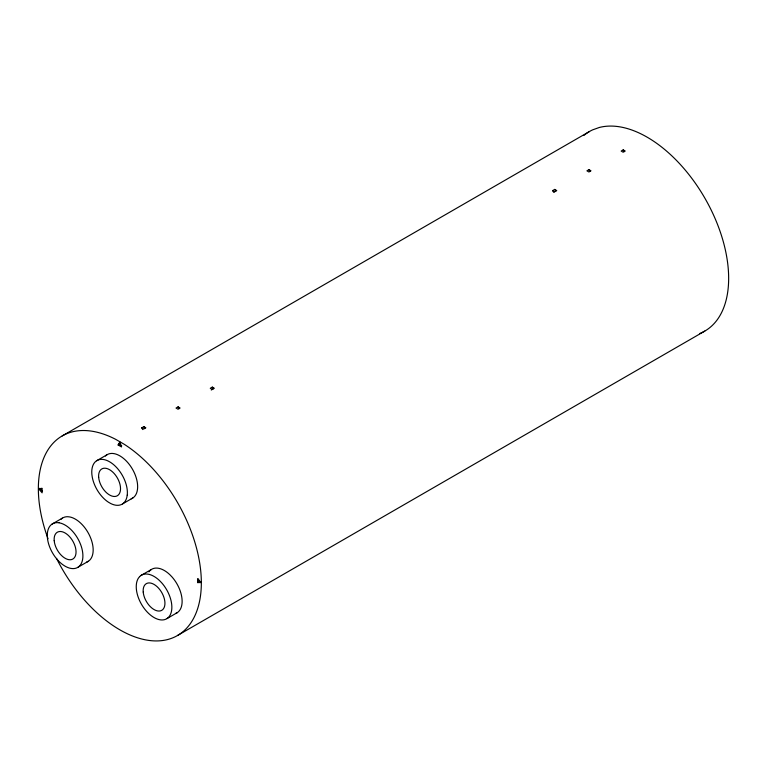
<?xml version="1.0" encoding="UTF-8"?>
<svg xmlns="http://www.w3.org/2000/svg" width="767" height="767" viewBox="0 0 767 767"><rect width="100%" height="100%" fill="white"/><g stroke="black" fill="none" stroke-linecap="round" stroke-linejoin="round"><path stroke-width="1.15" d="M118.128 444.985L119.844 442.013L121.56 446.96L118.128 444.985L120.304 442.406M148.923 571.894L149.92 570.658A25.177 14.535 60 0 1 169.823 574.675L171.904 576.832A25.177 14.535 60 0 1 175.672 613.447M62.223 435.915L589.535 131.473M141.78 427.823L143.841 426.644L145.845 427.794L143.784 428.983L141.78 427.823L142.787 429.558M178.078 406.874L176.026 408.054L178.03 409.214L180.082 408.025L178.078 406.874L179.085 408.61M211.27 390.019L214.319 388.255L212.325 387.105L210.263 388.284L212.267 389.444M552.681 190.6L554.733 189.411L556.737 190.571L553.678 192.335L552.681 190.6L554.675 191.76M588.97 169.641L586.918 170.83L588.922 171.99L590.973 170.801L588.97 169.641L589.976 171.377M623.216 149.872L621.155 151.061L623.159 152.221L625.22 151.032L623.216 149.872L624.213 151.607M38.695 488.867L42.118 488.867L42.118 492.826L38.695 488.867L42.003 488.272M96.594 460.775L106.862 454.841M52.108 524.053L62.386 518.128M122.547 503.909L132.825 497.984M78.071 567.197L88.339 561.262M141.07 575.413L151.348 569.488M197.57 582.575L200.992 582.575L197.57 578.615L197.57 582.575L200.877 581.98M167.033 618.557L177.302 612.622M177.465 635.527L704.777 331.085M119.163 444.39L121.723 445.867M39.721 488.272L42.463 491.436M554.733 189.411L555.73 191.146M212.325 387.105L213.322 388.84M143.841 426.644L144.838 428.37M198.595 579.018L198.595 581.98M699.542 333.607A115.251 66.537 60 0 0 711.373 210.417A115.251 66.537 60 0 0 599.257 127.495L592.623 129.863A115.251 66.537 60 0 0 583.821 135.491M56.509 558.376A115.251 66.537 60 0 0 192.459 620.359A115.251 66.537 60 0 0 124.11 444.208L115.577 439.29A115.251 66.537 60 0 0 48.024 538.722M60.957 519.288A25.177 14.535 60 0 1 67.784 516.718L69.864 516.968A25.177 14.535 60 0 1 89.768 535.922L90.966 538.798A25.177 14.535 60 0 1 86.709 562.086M105.443 456.01A25.177 14.535 60 0 1 126.402 461.082A25.177 14.535 60 0 1 137.504 489.193L137.092 491.484A25.177 14.535 60 0 1 131.195 498.809M127.236 495.118L126.814 497.409A25.177 14.535 60 0 1 110.688 503.507L108.454 502.222A25.177 14.535 60 0 1 92.328 477.496L91.906 474.725A25.177 14.535 60 0 1 109.576 461.782A25.177 14.535 60 0 1 127.236 495.118M139.652 576.583L138.453 578.069A25.177 14.535 60 0 0 145.807 610.446A25.177 14.535 60 0 0 169.996 615.335A25.177 14.535 60 0 0 161.636 582.757L159.555 580.609A25.177 14.535 60 0 0 139.652 576.583M58.992 522.749L57.506 522.643A25.177 14.535 60 0 0 49.146 545.558A25.177 14.535 60 0 0 73.344 568.606A25.177 14.535 60 0 0 80.698 544.723L79.5 541.857A25.177 14.535 60 0 0 59.586 522.893L58.992 522.749M98.675 477.371A15.493 8.945 60 0 0 116.009 496.297A15.493 8.945 60 0 0 114.024 473.354A15.493 8.945 60 0 0 98.675 477.371M54.198 540.658A15.493 8.945 60 0 0 71.532 559.574A15.493 8.945 60 0 0 69.548 536.641A15.493 8.945 60 0 0 54.198 540.658M143.218 592.047A15.398 8.888 60 0 0 160.456 610.858A15.398 8.888 60 0 0 158.481 588.059A15.398 8.888 60 0 0 143.218 592.047"/></g></svg>
